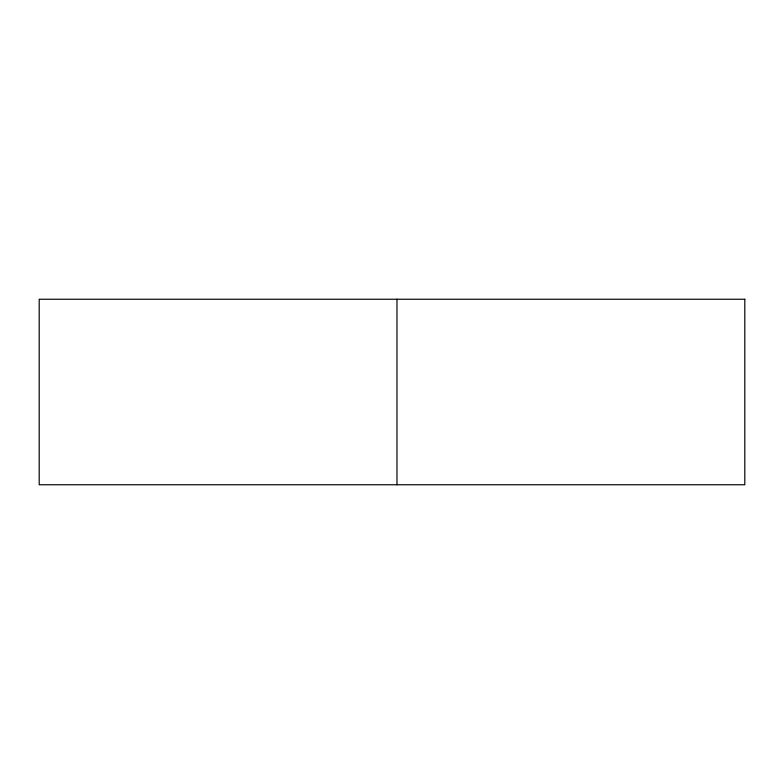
<?xml version="1.0" encoding="UTF-8"?>
<svg xmlns="http://www.w3.org/2000/svg" width="784" height="784" viewBox="0 0 784 784"><rect width="100%" height="100%" fill="white"/><g stroke="black" fill="none" stroke-linecap="round" stroke-linejoin="round"><path stroke-width="1.18" d="M396.978 299.243L396.978 484.757M744.8 299.243L39.2 299.243L39.2 484.757L744.8 484.757L744.8 299.243"/></g></svg>
